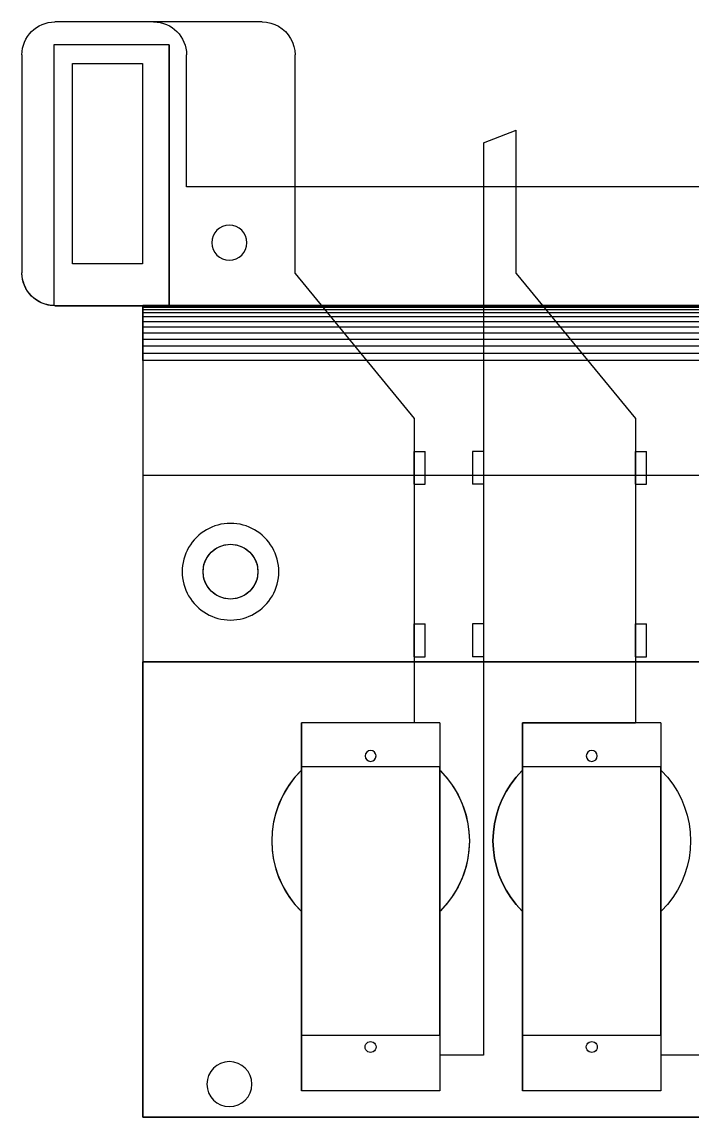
# Model space of a CAD drawing. Header units: millimetres. Extents: x -658 to 1307, y -81 to 472.
# Drawn here: x 978.6 to 1039.6, y 118.3 to 218 of the extents above; entities that cross this region are included whole.
import ezdxf

# ---------------------------------------------------------------- set-up
doc = ezdxf.new("R2010")
doc.units = ezdxf.units.MM
doc.layers.get('0').update_dxf_attribs({"true_color": 0xffffff})

# ---------------------------------------------------------------- blocks, each defined once
blk = doc.blocks.new('Group_20')
for p, q in [((21.882, 99.703, 18.7), (12, 99.703, 18.7)), ((21.882, 99.703, 18.7), (21.882, 99.703, 23.501)), ((0.879, 98.824, 14.2), (0.879, 98.824, 23.501)), ((1.174, 99.083, 14.2), (1.174, 99.083, 23.501)), ((1.5, 99.301, 14.2), (1.5, 99.301, 23.501)), ((1.852, 99.474, 14.2), (1.852, 99.474, 23.501)), ((2.224, 99.601, 14.2), (2.224, 99.601, 23.501)), ((2.608, 99.677, 14.2), (2.608, 99.677, 23.501)), ((12, 99.703, 14.2), (3, 99.703, 14.2)), ((3, 99.703, 14.2), (3, 99.703, 23.501)), ((21.882, 99.703, 23.501), (3, 99.703, 23.501)), ((12, 99.703, 14.2), (12, 99.703, 18.7)), ((12.392, 99.677, 14.2), (12.392, 99.677, 18.7)), ((12.776, 99.601, 14.2), (12.776, 99.601, 18.7)), ((13.148, 99.474, 14.2), (13.148, 99.474, 18.7)), ((13.5, 99.301, 14.2), (13.5, 99.301, 18.7)), ((13.826, 99.083, 14.2), (13.826, 99.083, 18.7)), ((14.121, 98.824, 14.2), (14.121, 98.824, 18.7)), ((22.274, 99.677, 18.7), (22.274, 99.677, 23.501)), ((22.659, 99.601, 18.7), (22.659, 99.601, 23.501)), ((23.03, 99.474, 18.7), (23.03, 99.474, 23.501)), ((23.382, 99.301, 18.7), (23.382, 99.301, 23.501)), ((23.708, 99.083, 18.7), (23.708, 99.083, 23.501)), ((24.003, 98.824, 18.7), (24.003, 98.824, 23.501)), ((0.228, 97.851, 14.2), (0.228, 97.851, 23.501)), ((0.402, 98.203, 14.2), (0.402, 98.203, 23.501)), ((0.62, 98.529, 14.2), (0.62, 98.529, 23.501)), ((14.38, 98.529, 14.2), (14.38, 98.529, 18.7)), ((14.598, 98.203, 14.2), (14.598, 98.203, 18.7)), ((14.772, 97.851, 14.2), (14.772, 97.851, 18.7)), ((24.262, 98.529, 18.7), (24.262, 98.529, 23.501)), ((24.48, 98.203, 18.7), (24.48, 98.203, 23.501)), ((24.654, 97.851, 18.7), (24.654, 97.851, 23.501)), ((0.026, 97.094, 14.2), (0.026, 97.094, 23.501)), ((0.102, 97.479, 14.2), (0.102, 97.479, 23.501)), ((2.9, 97.603, 18.701), (2.9, 73.873, 18.7)), ((13.42, 97.603, 18.701), (2.9, 97.603, 18.701)), ((2.9, 97.603, 18.701), (2.9, 97.603, 23.501)), ((2.9, 97.603, 23.501), (2.9, 73.873, 23.501)), ((13.42, 97.603, 23.501), (2.9, 97.603, 23.501)), ((13.42, 73.866, 18.7), (13.42, 97.603, 18.701)), ((13.42, 97.603, 18.701), (13.42, 97.603, 23.501)), ((13.42, 97.603, 23.501), (13.42, 73.866, 23.501)), ((14.898, 97.479, 14.2), (14.898, 97.479, 18.7)), ((14.974, 97.094, 14.2), (14.974, 97.094, 18.7)), ((24.78, 97.479, 18.7), (24.78, 97.479, 23.501)), ((24.856, 97.094, 18.7), (24.856, 97.094, 23.501)), ((0, 96.703, 14.2), (0, 76.866, 14.2)), ((0, 96.703, 14.2), (0, 96.703, 23.501)), ((0, 96.703, 23.501), (0, 76.866, 23.501)), ((4.6, 77.666, 18.7), (4.6, 95.903, 18.701)), ((4.6, 95.903, 18.701), (10.974, 95.903, 18.701)), ((4.6, 77.666, 14.2), (4.6, 95.903, 14.201)), ((4.6, 95.903, 14.201), (10.974, 95.903, 14.201)), ((4.6, 95.903, 14.201), (4.6, 95.903, 18.701)), ((10.974, 95.903, 18.701), (10.974, 77.666, 18.7)), ((10.974, 95.903, 14.201), (10.974, 77.666, 14.2)), ((10.974, 95.903, 14.201), (10.974, 95.903, 18.701)), ((15, 84.703, 14.2), (15, 96.703, 14.2)), ((15, 96.703, 14.2), (15, 96.703, 18.7)), ((15, 84.703, 18.7), (15, 96.703, 18.7)), ((24.882, 96.703, 18.7), (24.882, 96.703, 23.501)), ((24.882, 84.703, 18.7), (24.882, 96.703, 18.7)), ((24.882, 76.798, 23.501), (24.882, 96.703, 23.501)), ((42.032, 88.689, 18.701), (45.032, 89.852, 18.701)), ((42.032, 88.689, 23.501), (45.032, 89.852, 23.501)), ((45.032, 89.852, 18.701), (45.032, 89.852, 23.501)), ((45.032, 84.703, 18.701), (45.032, 89.852, 18.701)), ((45.032, 76.798, 23.501), (45.032, 89.852, 23.501)), ((42.032, 88.689, 18.701), (42.032, 88.689, 23.501)), ((42.032, 88.689, 18.701), (42.032, 84.703, 18.701)), ((42.032, 88.689, 23.501), (42.032, 60.609, 23.5)), ((108.2, 84.703, 14.2), (15, 84.703, 14.2)), ((15, 84.703, 14.2), (15, 84.703, 18.7)), ((24.882, 84.703, 18.7), (15, 84.703, 18.7)), ((42.032, 84.703, 18.701), (24.882, 84.703, 18.7)), ((24.882, 76.798, 18.701), (24.882, 84.703, 18.7)), ((42.032, 84.703, 18.701), (42.032, 5.643, 18.701)), ((45.032, 84.703, 18.701), (42.032, 84.703, 18.701)), ((62.182, 84.703, 18.701), (45.032, 84.703, 18.701)), ((45.032, 76.798, 18.701), (45.032, 84.703, 18.701)), ((18.1, 80.985, 23.498), (18.1, 80.985, 14.2)), ((18.486, 81.145, 23.498), (18.486, 81.145, 14.2)), ((18.9, 81.2, 23.498), (18.9, 81.2, 14.2)), ((19.314, 81.145, 23.498), (19.314, 81.145, 14.2)), ((19.7, 80.985, 23.498), (19.7, 80.985, 14.2)), ((17.355, 80.014, 23.498), (17.355, 80.014, 14.2)), ((17.514, 80.4, 23.498), (17.514, 80.4, 14.2)), ((17.769, 80.731, 23.498), (17.769, 80.731, 14.2)), ((20.031, 80.731, 23.498), (20.031, 80.731, 14.2)), ((20.286, 80.4, 23.498), (20.286, 80.4, 14.2)), ((20.446, 80.014, 23.498), (20.446, 80.014, 14.2)), ((17.3, 79.6, 23.498), (17.3, 79.6, 14.2)), ((17.355, 79.186, 23.498), (17.355, 79.186, 14.2)), ((17.514, 78.8, 23.498), (17.514, 78.8, 14.2)), ((20.286, 78.8, 23.498), (20.286, 78.8, 14.2)), ((20.446, 79.186, 23.498), (20.446, 79.186, 14.2)), ((20.5, 79.6, 23.498), (20.5, 79.6, 14.2)), ((17.769, 78.468, 23.498), (17.769, 78.468, 14.2)), ((18.1, 78.214, 23.498), (18.1, 78.214, 14.2)), ((18.486, 78.054, 23.498), (18.486, 78.054, 14.2)), ((18.9, 78, 23.498), (18.9, 78, 14.2)), ((19.314, 78.054, 23.498), (19.314, 78.054, 14.2)), ((19.7, 78.214, 23.498), (19.7, 78.214, 14.2)), ((20.031, 78.468, 23.498), (20.031, 78.468, 14.2)), ((0, 76.866, 14.2), (0, 76.866, 23.501)), ((0.026, 76.475, 21.701), (0, 76.866, 14.2)), ((10.974, 77.666, 18.7), (4.6, 77.666, 18.7)), ((10.974, 77.666, 14.2), (4.6, 77.666, 14.2)), ((4.6, 77.666, 14.2), (4.6, 77.666, 18.7)), ((10.974, 77.666, 14.2), (10.974, 77.666, 18.7)), ((24.882, 76.798, 18.701), (35.731, 63.609, 18.7)), ((24.882, 76.798, 23.501), (24.882, 76.798, 18.701)), ((24.882, 76.798, 23.501), (35.731, 63.609, 23.5)), ((45.032, 76.798, 18.701), (55.881, 63.609, 18.7)), ((45.032, 76.798, 18.701), (45.032, 76.798, 23.501)), ((45.032, 76.798, 23.501), (55.881, 63.609, 23.5)), ((0.103, 76.091, 21.701), (0.026, 76.475, 14.2)), ((0.026, 76.475, 14.2), (0.026, 76.475, 21.701)), ((0.026, 76.475, 21.701), (0.026, 76.475, 23.501)), ((0.102, 76.09, 14.2), (0.103, 76.091, 21.701)), ((0.229, 75.72, 21.701), (0.102, 76.09, 14.2)), ((0.103, 76.091, 21.701), (0.103, 76.091, 23.501)), ((0.228, 75.718, 14.2), (0.229, 75.72, 21.701)), ((0.229, 75.72, 21.701), (0.229, 75.72, 23.501)), ((0.402, 75.366, 14.2), (0.403, 75.368, 23.501)), ((0.62, 75.04, 14.2), (0.621, 75.043, 23.501)), ((0.879, 74.745, 14.2), (0.88, 74.748, 23.501)), ((1.174, 74.486, 14.2), (1.175, 74.49, 23.501)), ((1.5, 74.268, 14.2), (1.501, 74.273, 23.501)), ((1.852, 74.095, 14.2), (1.853, 74.1, 23.501)), ((2.224, 73.974, 21.701), (1.852, 74.095, 14.2)), ((2.224, 73.969, 14.2), (2.224, 73.974, 21.701)), ((2.224, 73.974, 21.701), (2.224, 73.974, 23.501)), ((2.608, 73.892, 18.7), (2.224, 73.969, 14.2)), ((2.608, 73.892, 18.7), (2.279, 73.963, 21.701)), ((2.279, 73.963, 21.701), (2.279, 73.963, 23.501)), ((2.608, 73.892, 18.7), (2.609, 73.898, 21.701)), ((2.608, 73.892, 14.2), (2.608, 73.892, 18.7)), ((2.9, 73.873, 18.7), (2.608, 73.892, 18.7)), ((2.609, 73.898, 21.701), (2.609, 73.898, 23.501)), ((2.9, 73.873, 18.7), (2.65, 73.895, 21.701)), ((2.65, 73.895, 22.501), (2.65, 73.895, 23.501)), ((2.9, 73.873, 18.7), (2.9, 73.873, 23.501)), ((3, 73.866, 14.2), (11, 73.878, 14.2)), ((11, 73.867, 18.436), (3, 73.866, 14.2)), ((3, 73.866, 18.7), (11, 73.866, 18.7)), ((3, 73.866, 14.2), (3, 73.866, 18.7)), ((11, 73.878, 14.2), (11, 73.867, 18.436)), ((11, 73.878, 14.2), (108.2, 73.878, 14.2)), ((11, 73.877, 11.002), (11, 73.878, 14.2)), ((108.2, 73.877, 11.002), (11, 73.877, 11.002)), ((11, 73.867, 18.436), (11, 73.866, 18.7)), ((11, 73.866, 18.7), (13.42, 73.866, 18.7)), ((11, 73.866, 18.7), (11, 73.866, 23.501)), ((11, 73.866, 23.501), (13.42, 73.866, 23.501)), ((11, 73.866, 23.501), (11, 0, 23.501)), ((108.2, 73.834, 10.349), (11, 73.834, 10.349)), ((13.42, 73.866, 18.7), (13.42, 73.866, 23.501)), ((108.2, 73.707, 9.708), (11, 73.707, 9.708)), ((108.2, 73.497, 9.088), (11, 73.497, 9.088)), ((108.2, 73.207, 8.502), (11, 73.207, 8.502)), ((108.2, 72.844, 7.958), (11, 72.844, 7.958)), ((108.2, 72.413, 7.466), (11, 72.413, 7.466)), ((108.2, 71.921, 7.035), (11, 71.921, 7.035)), ((108.2, 71.377, 6.671), (11, 71.377, 6.671)), ((108.2, 70.791, 6.382), (11, 70.791, 6.382)), ((108.2, 70.172, 6.172), (11, 70.172, 6.172)), ((108.2, 69.53, 6.044), (11, 69.53, 6.044)), ((11, 68.877, 6.001), (11, 58.45, 6)), ((108.2, 68.877, 6.001), (11, 68.877, 6.001)), ((35.731, 63.609, 18.7), (35.731, 63.609, 23.5)), ((35.731, 63.609, 18.7), (35.731, 35.897, 18.701)), ((35.731, 63.609, 23.5), (35.731, 60.609, 23.5)), ((55.881, 63.609, 18.7), (55.881, 35.897, 18.7)), ((55.881, 63.609, 18.7), (55.881, 63.609, 23.5)), ((55.881, 63.609, 23.5), (55.883, 60.609, 23.5)), ((35.731, 60.609, 22), (36.731, 60.609, 22.5)), ((35.731, 57.609, 22), (35.731, 60.609, 22)), ((35.731, 60.609, 22), (35.731, 60.609, 23.5)), ((35.731, 60.609, 23.5), (36.732, 60.609, 23.5)), ((36.731, 57.609, 22.5), (36.731, 60.609, 22.5)), ((36.731, 60.609, 22.5), (36.732, 60.609, 23.5)), ((36.732, 57.609, 23.5), (36.732, 60.609, 23.5)), ((41.032, 60.609, 22.5), (41.032, 57.609, 22.5)), ((42.032, 60.609, 22), (41.032, 60.609, 22.5)), ((42.032, 60.609, 23.5), (41.032, 60.609, 23.5)), ((41.032, 60.609, 23.5), (41.032, 57.609, 23.5)), ((41.032, 60.609, 22.5), (41.032, 60.609, 23.5)), ((42.032, 60.609, 22), (42.032, 57.609, 22)), ((42.032, 60.609, 22), (42.032, 60.609, 23.5)), ((55.883, 60.609, 22), (55.883, 60.609, 23.5)), ((55.883, 60.609, 22), (56.883, 60.609, 22.5)), ((55.883, 57.609, 22), (55.883, 60.609, 22)), ((55.883, 60.609, 23.5), (56.883, 60.609, 23.5)), ((56.883, 57.609, 22.5), (56.883, 60.609, 22.5)), ((56.883, 60.609, 22.5), (56.883, 60.609, 23.5)), ((56.883, 57.609, 23.5), (56.883, 60.609, 23.5)), ((11, 58.45, 6), (108.2, 58.45, 6)), ((11, 58.45, 6), (11, 58.449, 11)), ((11, 58.449, 11), (11, 41.45, 11)), ((11, 58.449, 11), (108.2, 58.449, 11)), ((35.731, 57.609, 22), (36.731, 57.609, 22.5)), ((35.731, 57.609, 22), (35.731, 57.609, 23.5)), ((35.731, 57.609, 23.5), (35.732, 44.897, 23.5)), ((35.731, 57.609, 23.5), (36.732, 57.609, 23.5)), ((36.731, 57.609, 22.5), (36.732, 57.609, 23.5)), ((42.032, 57.609, 22), (41.032, 57.609, 22.5)), ((42.032, 57.609, 23.5), (41.032, 57.609, 23.5)), ((41.032, 57.609, 22.5), (41.032, 57.609, 23.5)), ((42.032, 57.609, 22), (42.032, 57.609, 23.5)), ((42.032, 57.609, 23.5), (42.032, 44.897, 23.5)), ((55.883, 57.609, 22), (55.883, 57.609, 23.5)), ((55.883, 57.609, 22), (56.883, 57.609, 22.5)), ((55.883, 57.609, 23.5), (55.883, 44.897, 23.5)), ((55.883, 57.609, 23.5), (56.883, 57.609, 23.5)), ((56.883, 57.609, 22.5), (56.883, 57.609, 23.5)), ((19, 54.053, 18.7), (19, 54.053, 23.501)), ((15.189, 51.853, 18.7), (15.189, 51.853, 23.501)), ((18.353, 52.068, 10.999), (18.353, 52.068, 18.7)), ((19, 52.153, 10.999), (19, 52.153, 18.7)), ((19.647, 52.068, 10.999), (19.647, 52.068, 18.7)), ((22.811, 51.853, 18.7), (22.811, 51.853, 23.501)), ((16.835, 50.903, 10.999), (16.835, 50.903, 18.7)), ((17.232, 51.421, 10.999), (17.232, 51.421, 18.7)), ((17.75, 51.818, 10.999), (17.75, 51.818, 18.7)), ((20.25, 51.818, 10.999), (20.25, 51.818, 18.7)), ((20.768, 51.421, 10.999), (20.768, 51.421, 18.7)), ((21.165, 50.903, 10.999), (21.165, 50.903, 18.7)), ((16.585, 50.3, 10.999), (16.585, 50.3, 18.7)), ((21.415, 50.3, 10.999), (21.415, 50.3, 18.7)), ((16.5, 49.653, 10.999), (16.5, 49.653, 18.7)), ((16.585, 49.006, 10.999), (16.585, 49.006, 18.7)), ((21.415, 49.006, 10.999), (21.415, 49.006, 18.7)), ((21.5, 49.653, 10.999), (21.5, 49.653, 18.7)), ((16.835, 48.403, 10.999), (16.835, 48.403, 18.7)), ((17.232, 47.885, 10.999), (17.232, 47.885, 18.7)), ((20.768, 47.885, 10.999), (20.768, 47.885, 18.7)), ((21.165, 48.403, 10.999), (21.165, 48.403, 18.7)), ((15.189, 47.453, 18.7), (15.189, 47.453, 23.501)), ((17.75, 47.488, 10.999), (17.75, 47.488, 18.7)), ((18.353, 47.238, 10.999), (18.353, 47.238, 18.7)), ((19, 47.153, 10.999), (19, 47.153, 18.7)), ((19.647, 47.238, 10.999), (19.647, 47.238, 18.7)), ((20.25, 47.488, 10.999), (20.25, 47.488, 18.7)), ((22.811, 47.453, 18.7), (22.811, 47.453, 23.501)), ((19, 45.253, 18.7), (19, 45.253, 23.501)), ((35.732, 44.897, 22), (35.732, 44.897, 23.5)), ((35.732, 44.897, 22), (36.732, 44.897, 22.5)), ((35.732, 41.897, 22.001), (35.732, 44.897, 22)), ((35.732, 44.897, 23.5), (36.732, 44.897, 23.5)), ((36.732, 41.897, 22.5), (36.732, 44.897, 22.5)), ((36.732, 44.897, 22.5), (36.732, 44.897, 23.5)), ((36.732, 41.897, 23.5), (36.732, 44.897, 23.5)), ((41.032, 44.897, 22.5), (41.032, 41.897, 22.5)), ((42.032, 44.897, 22), (41.032, 44.897, 22.5)), ((42.032, 44.897, 23.5), (41.032, 44.897, 23.5)), ((41.032, 44.897, 23.5), (41.032, 41.897, 23.5)), ((41.032, 44.897, 22.5), (41.032, 44.897, 23.5)), ((42.032, 44.897, 22), (42.032, 44.897, 23.5)), ((42.032, 44.897, 22), (42.032, 41.897, 22)), ((55.883, 44.897, 22), (56.883, 44.897, 22.5)), ((55.883, 44.897, 22), (55.883, 44.897, 23.5)), ((55.883, 41.897, 22), (55.883, 44.897, 22)), ((55.883, 44.897, 23.5), (56.883, 44.897, 23.5)), ((56.883, 41.897, 22.5), (56.883, 44.897, 22.5)), ((56.883, 44.897, 22.5), (56.883, 44.897, 23.5)), ((56.883, 41.897, 23.5), (56.883, 44.897, 23.5)), ((35.732, 41.897, 22.001), (36.732, 41.897, 22.5)), ((35.732, 41.897, 22.001), (35.732, 41.897, 23.5)), ((35.732, 41.897, 23.5), (35.732, 35.897, 23.5)), ((35.732, 41.897, 23.5), (36.732, 41.897, 23.5)), ((36.732, 41.897, 22.5), (36.732, 41.897, 23.5)), ((42.032, 41.897, 22), (41.032, 41.897, 22.5)), ((42.032, 41.897, 23.5), (41.032, 41.897, 23.5)), ((41.032, 41.897, 22.5), (41.032, 41.897, 23.5)), ((42.032, 41.897, 22), (42.032, 41.897, 23.5)), ((42.032, 41.897, 23.5), (42.032, 5.643, 23.5)), ((55.883, 41.897, 22), (55.883, 41.897, 23.5)), ((55.883, 41.897, 22), (56.883, 41.897, 22.5)), ((55.883, 41.897, 23.5), (55.883, 35.897, 23.5)), ((55.883, 41.897, 23.5), (56.883, 41.897, 23.5)), ((56.883, 41.897, 22.5), (56.883, 41.897, 23.5)), ((11, 41.45, 0), (108.2, 41.45, -0.001)), ((11, 0, 0.002), (11, 41.45, 0)), ((11, 41.45, 0), (11, 41.45, 11)), ((108.2, 41.45, 10.999), (11, 41.45, 11)), ((25.457, 35.897, 6.4), (25.457, 35.897, 23.501)), ((38.057, 35.897, 6.4), (25.457, 35.897, 6.4)), ((25.457, 35.897, 6.4), (25.457, 31.897, 6.4)), ((25.457, 31.581, 23.501), (25.457, 35.897, 23.501)), ((35.732, 35.897, 23.5), (25.457, 35.897, 23.501)), ((35.731, 35.897, 18.701), (35.732, 35.897, 23.5)), ((38.057, 35.897, 18.701), (35.731, 35.897, 18.701)), ((38.057, 35.897, 6.4), (38.057, 31.897, 6.4)), ((38.057, 35.897, 6.4), (38.057, 35.897, 18.701)), ((38.057, 35.897, 18.701), (38.057, 31.581, 18.701)), ((45.607, 35.897, 6.4), (45.607, 35.897, 23.501)), ((58.207, 35.897, 6.4), (45.607, 35.897, 6.4)), ((45.607, 35.897, 6.4), (45.607, 31.897, 6.4)), ((45.607, 31.581, 23.501), (45.607, 35.897, 23.501)), ((45.607, 35.897, 23.501), (55.883, 35.897, 23.5)), ((55.881, 35.897, 18.7), (55.883, 35.897, 23.5)), ((58.207, 35.897, 18.7), (55.881, 35.897, 18.7)), ((58.207, 35.897, 6.4), (58.207, 35.897, 18.7)), ((58.207, 35.897, 6.4), (58.207, 31.897, 6.4)), ((58.207, 35.897, 18.7), (58.207, 31.581, 18.7)), ((31.274, 33.012, 6.4), (31.274, 33.012, 2.4)), ((31.324, 33.132, 6.4), (31.324, 33.132, 2.4)), ((31.404, 33.236, 6.4), (31.404, 33.236, 2.4)), ((31.507, 33.315, 6.4), (31.507, 33.315, 2.4)), ((31.628, 33.365, 6.4), (31.628, 33.365, 2.4)), ((31.757, 33.382, 6.4), (31.757, 33.382, 2.4)), ((31.887, 33.365, 6.4), (31.887, 33.365, 2.4)), ((32.007, 33.315, 6.4), (32.007, 33.315, 2.4)), ((32.111, 33.236, 6.4), (32.111, 33.236, 2.4)), ((32.19, 33.132, 6.4), (32.19, 33.132, 2.4)), ((32.24, 33.012, 6.4), (32.24, 33.012, 2.4)), ((51.424, 33.012, 6.4), (51.424, 33.012, 2.4)), ((51.474, 33.132, 6.4), (51.474, 33.132, 2.4)), ((51.554, 33.236, 6.4), (51.554, 33.236, 2.4)), ((51.657, 33.315, 6.4), (51.657, 33.315, 2.4)), ((51.778, 33.365, 6.4), (51.778, 33.365, 2.4)), ((51.907, 33.382, 6.4), (51.907, 33.382, 2.4)), ((52.037, 33.365, 6.4), (52.037, 33.365, 2.4)), ((52.157, 33.315, 6.4), (52.157, 33.315, 2.4)), ((52.261, 33.236, 6.4), (52.261, 33.236, 2.4)), ((52.34, 33.132, 6.4), (52.34, 33.132, 2.4)), ((52.39, 33.012, 6.4), (52.39, 33.012, 2.4)), ((31.257, 32.882, 6.4), (31.257, 32.882, 2.4)), ((31.274, 32.753, 6.4), (31.274, 32.753, 2.4)), ((31.324, 32.632, 6.4), (31.324, 32.632, 2.4)), ((31.404, 32.529, 6.4), (31.404, 32.529, 2.4)), ((31.507, 32.449, 6.4), (31.507, 32.449, 2.4)), ((31.628, 32.399, 6.4), (31.628, 32.399, 2.4)), ((31.757, 32.382, 6.4), (31.757, 32.382, 2.4)), ((31.887, 32.399, 6.4), (31.887, 32.399, 2.4)), ((32.007, 32.449, 6.4), (32.007, 32.449, 2.4)), ((32.111, 32.529, 6.4), (32.111, 32.529, 2.4)), ((32.19, 32.632, 6.4), (32.19, 32.632, 2.4)), ((32.24, 32.753, 6.4), (32.24, 32.753, 2.4)), ((32.257, 32.882, 6.4), (32.257, 32.882, 2.4)), ((51.407, 32.882, 6.4), (51.407, 32.882, 2.4)), ((51.424, 32.753, 6.4), (51.424, 32.753, 2.4)), ((51.474, 32.632, 6.4), (51.474, 32.632, 2.4)), ((51.554, 32.529, 6.4), (51.554, 32.529, 2.4)), ((51.657, 32.449, 6.4), (51.657, 32.449, 2.4)), ((51.778, 32.399, 6.4), (51.778, 32.399, 2.4)), ((51.907, 32.382, 6.4), (51.907, 32.382, 2.4)), ((52.037, 32.399, 6.4), (52.037, 32.399, 2.4)), ((52.157, 32.449, 6.4), (52.157, 32.449, 2.4)), ((52.261, 32.529, 6.4), (52.261, 32.529, 2.4)), ((52.34, 32.632, 6.4), (52.34, 32.632, 2.4)), ((52.39, 32.753, 6.4), (52.39, 32.753, 2.4)), ((52.407, 32.882, 6.4), (52.407, 32.882, 2.4)), ((24.863, 30.932, 23.501), (24.863, 30.932, 14.2)), ((25.393, 31.511, 14.2), (25.457, 31.581, 14.2)), ((25.393, 31.511, 23.501), (25.457, 31.581, 23.501)), ((25.457, 31.897, 0.001), (25.457, 7.449, 0.001)), ((38.057, 31.897, 0), (25.457, 31.897, 0.001)), ((38.057, 31.897, 6.4), (25.457, 31.897, 6.4)), ((25.457, 31.897, 6.4), (25.457, 31.897, 0.001)), ((25.457, 31.581, 23.501), (25.457, 31.581, 14.2)), ((25.457, 18.713, 14.2), (25.457, 31.581, 14.2)), ((38.057, 7.449, 0.001), (38.057, 31.897, 0)), ((38.057, 31.897, 6.4), (38.057, 31.897, 0)), ((38.121, 31.511, 14.2), (38.057, 31.581, 14.2)), ((38.057, 31.581, 14.2), (38.057, 18.713, 14.2)), ((38.121, 31.511, 18.701), (38.057, 31.581, 18.701)), ((38.057, 31.581, 18.701), (38.057, 31.581, 14.2)), ((38.652, 30.932, 18.701), (38.652, 30.932, 14.2)), ((44.535, 30.309, 23.501), (45.013, 30.932, 23.501)), ((45.013, 30.932, 23.501), (45.607, 31.581, 23.501)), ((45.013, 30.932, 23.501), (45.013, 30.932, 14.2)), ((45.543, 31.511, 14.2), (45.607, 31.581, 14.2)), ((58.207, 31.897, 0), (45.607, 31.897, 0)), ((45.607, 31.897, 0), (45.607, 7.449, 0.001)), ((58.207, 31.897, 6.4), (45.607, 31.897, 6.4)), ((45.607, 31.897, 6.4), (45.607, 31.897, 0)), ((45.607, 31.581, 23.501), (45.607, 31.581, 14.2)), ((45.607, 18.713, 14.2), (45.607, 31.581, 14.2)), ((58.207, 7.449, 0.001), (58.207, 31.897, 0)), ((58.207, 31.897, 6.4), (58.207, 31.897, 0)), ((58.207, 31.581, 14.2), (58.207, 18.713, 14.2)), ((58.271, 31.511, 14.2), (58.207, 31.581, 14.2)), ((58.207, 31.581, 18.7), (58.271, 31.511, 18.701)), ((58.207, 31.581, 18.7), (58.207, 31.581, 14.2)), ((58.271, 31.511, 18.701), (58.802, 30.932, 18.7)), ((58.802, 30.932, 18.7), (59.28, 30.309, 18.7)), ((58.802, 30.932, 18.7), (58.802, 30.932, 14.2)), ((24.385, 30.309, 23.501), (24.385, 30.309, 14.2)), ((39.13, 30.309, 18.701), (39.13, 30.309, 14.2)), ((44.113, 29.647, 23.501), (44.535, 30.309, 23.501)), ((44.535, 30.309, 23.501), (44.535, 30.309, 14.2)), ((59.28, 30.309, 18.7), (59.702, 29.647, 18.7)), ((59.28, 30.309, 18.7), (59.28, 30.309, 14.2)), ((23.601, 28.951, 23.501), (23.601, 28.951, 14.2)), ((23.963, 29.647, 23.501), (23.963, 29.647, 14.2)), ((39.552, 29.647, 18.701), (39.552, 29.647, 14.2)), ((39.914, 28.951, 18.701), (39.914, 28.951, 14.2)), ((43.45, 28.225, 23.501), (43.751, 28.951, 23.501)), ((43.751, 28.951, 23.501), (44.113, 29.647, 23.501)), ((43.751, 28.951, 23.501), (43.751, 28.951, 14.2)), ((44.113, 29.647, 23.501), (44.113, 29.647, 14.2)), ((59.702, 29.647, 18.7), (59.702, 29.647, 14.2)), ((59.702, 29.647, 18.7), (60.064, 28.951, 18.7)), ((60.064, 28.951, 18.7), (60.064, 28.951, 14.2)), ((60.064, 28.951, 18.7), (60.365, 28.225, 18.7)), ((23.3, 28.225, 23.501), (23.3, 28.225, 14.2)), ((40.215, 28.225, 18.701), (40.215, 28.225, 14.2)), ((43.214, 27.476, 23.501), (43.45, 28.225, 23.501)), ((43.45, 28.225, 23.501), (43.45, 28.225, 14.2)), ((60.365, 28.225, 18.7), (60.601, 27.476, 18.7)), ((60.365, 28.225, 18.7), (60.365, 28.225, 14.2)), ((23.064, 27.476, 23.501), (23.064, 27.476, 14.2)), ((40.451, 27.476, 18.701), (40.451, 27.476, 14.2)), ((43.044, 26.71, 23.501), (43.214, 27.476, 23.501)), ((43.214, 27.476, 23.501), (43.214, 27.476, 14.2)), ((60.601, 27.476, 18.7), (60.601, 27.476, 14.2)), ((60.601, 27.476, 18.7), (60.771, 26.71, 18.7)), ((22.792, 25.931, 23.501), (22.792, 25.931, 14.2)), ((22.894, 26.71, 23.501), (22.894, 26.71, 14.2)), ((40.621, 26.71, 18.701), (40.621, 26.71, 14.2)), ((40.723, 25.931, 18.701), (40.723, 25.931, 14.2)), ((42.907, 25.147, 23.501), (42.942, 25.931, 23.501)), ((42.942, 25.931, 23.501), (43.044, 26.71, 23.501)), ((42.942, 25.931, 23.501), (42.942, 25.931, 14.2)), ((43.044, 26.71, 23.501), (43.044, 26.71, 14.2)), ((60.771, 26.71, 18.7), (60.873, 25.931, 18.7)), ((60.771, 26.71, 18.7), (60.771, 26.71, 14.2)), ((60.873, 25.931, 18.7), (60.907, 25.147, 18.7)), ((60.873, 25.931, 18.7), (60.873, 25.931, 14.2)), ((22.757, 25.147, 23.501), (22.757, 25.147, 14.2)), ((40.757, 25.147, 18.701), (40.757, 25.147, 14.2)), ((42.907, 25.147, 23.501), (42.907, 25.147, 14.2)), ((42.942, 24.363, 23.501), (42.907, 25.147, 23.501)), ((60.907, 25.147, 18.7), (60.873, 24.363, 18.7)), ((60.907, 25.147, 18.7), (60.907, 25.147, 14.2)), ((22.792, 24.363, 23.501), (22.792, 24.363, 14.2)), ((40.723, 24.363, 18.701), (40.723, 24.363, 14.2)), ((42.942, 24.363, 23.501), (42.942, 24.363, 14.2)), ((43.044, 23.584, 23.501), (42.942, 24.363, 23.501)), ((60.873, 24.363, 18.7), (60.771, 23.584, 18.7)), ((60.873, 24.363, 18.7), (60.873, 24.363, 14.2)), ((22.894, 23.584, 23.501), (22.894, 23.584, 14.2)), ((40.621, 23.584, 18.701), (40.621, 23.584, 14.2)), ((43.044, 23.584, 23.501), (43.044, 23.584, 14.2)), ((43.214, 22.818, 23.501), (43.044, 23.584, 23.501)), ((60.771, 23.584, 18.7), (60.601, 22.818, 18.7)), ((60.771, 23.584, 18.7), (60.771, 23.584, 14.2)), ((23.064, 22.818, 23.501), (23.064, 22.818, 14.2)), ((23.3, 22.069, 23.501), (23.3, 22.069, 14.2)), ((40.215, 22.069, 18.701), (40.215, 22.069, 14.2)), ((40.451, 22.818, 18.701), (40.451, 22.818, 14.2)), ((43.214, 22.818, 23.501), (43.214, 22.818, 14.2)), ((43.45, 22.069, 23.501), (43.214, 22.818, 23.501)), ((43.45, 22.069, 23.501), (43.45, 22.069, 14.2)), ((43.751, 21.343, 23.501), (43.45, 22.069, 23.501)), ((60.365, 22.069, 18.7), (60.064, 21.343, 18.7)), ((60.601, 22.818, 18.7), (60.365, 22.069, 18.7)), ((60.365, 22.069, 18.7), (60.365, 22.069, 14.2)), ((60.601, 22.818, 18.7), (60.601, 22.818, 14.2)), ((23.601, 21.343, 23.501), (23.601, 21.343, 14.2)), ((39.914, 21.343, 18.701), (39.914, 21.343, 14.2)), ((43.751, 21.343, 23.501), (43.751, 21.343, 14.2)), ((44.113, 20.647, 23.501), (43.751, 21.343, 23.501)), ((60.064, 21.343, 18.7), (59.702, 20.647, 18.7)), ((60.064, 21.343, 18.7), (60.064, 21.343, 14.2)), ((23.963, 20.647, 23.501), (23.963, 20.647, 14.2)), ((24.385, 19.985, 23.501), (24.385, 19.985, 14.2)), ((39.13, 19.985, 18.701), (39.13, 19.985, 14.2)), ((39.552, 20.647, 18.701), (39.552, 20.647, 14.2)), ((44.113, 20.647, 23.501), (44.113, 20.647, 14.2)), ((44.535, 19.985, 23.501), (44.113, 20.647, 23.501)), ((44.535, 19.985, 23.501), (44.535, 19.985, 14.2)), ((45.013, 19.362, 23.501), (44.535, 19.985, 23.501)), ((59.28, 19.985, 18.7), (58.802, 19.362, 18.7)), ((59.702, 20.647, 18.7), (59.28, 19.985, 18.7)), ((59.28, 19.985, 18.7), (59.28, 19.985, 14.2)), ((59.702, 20.647, 18.7), (59.702, 20.647, 14.2)), ((24.863, 19.362, 23.501), (24.863, 19.362, 14.2)), ((38.652, 19.362, 18.701), (38.652, 19.362, 14.2)), ((45.013, 19.362, 23.501), (45.013, 19.362, 14.2)), ((45.607, 18.713, 23.501), (45.013, 19.362, 23.501)), ((58.802, 19.362, 18.7), (58.271, 18.783, 18.701)), ((58.802, 19.362, 18.7), (58.802, 19.362, 14.2)), ((25.393, 18.783, 14.2), (25.457, 18.713, 14.2)), ((25.393, 18.783, 23.501), (25.457, 18.713, 23.501)), ((25.393, 18.783, 22.501), (25.393, 18.783, 23.501)), ((25.457, 18.713, 23.501), (25.457, 18.713, 14.2)), ((25.457, 2.397, 23.501), (25.457, 18.713, 23.501)), ((38.121, 18.783, 14.2), (38.057, 18.713, 14.2)), ((38.121, 18.783, 18.701), (38.057, 18.713, 18.701)), ((38.057, 18.713, 18.701), (38.057, 5.643, 18.701)), ((38.057, 18.713, 18.701), (38.057, 18.713, 14.2)), ((45.543, 18.783, 14.2), (45.607, 18.713, 14.2)), ((45.607, 18.713, 23.501), (45.607, 18.713, 14.2)), ((45.607, 2.397, 23.501), (45.607, 18.713, 23.501)), ((58.271, 18.783, 14.2), (58.207, 18.713, 14.2)), ((58.271, 18.783, 18.701), (58.207, 18.713, 18.7)), ((58.207, 18.713, 18.7), (58.207, 5.643, 18.7)), ((58.207, 18.713, 18.7), (58.207, 18.713, 14.2)), ((25.457, 7.449, 6.4), (38.057, 7.449, 6.4)), ((25.457, 7.449, 6.4), (25.457, 2.397, 6.4)), ((25.457, 7.449, 0.001), (38.057, 7.449, 0.001)), ((25.457, 7.449, 0.001), (25.457, 7.449, 6.4)), ((38.057, 7.449, 6.4), (38.057, 2.397, 6.4)), ((38.057, 7.449, 0.001), (38.057, 7.449, 6.4)), ((45.607, 7.449, 0.001), (58.207, 7.449, 0.001)), ((45.607, 7.449, 0.001), (45.607, 7.449, 6.4)), ((45.607, 7.449, 6.4), (45.607, 2.397, 6.4)), ((45.607, 7.449, 6.4), (58.207, 7.449, 6.4)), ((58.207, 7.449, 0.001), (58.207, 7.449, 6.4)), ((58.207, 7.449, 6.4), (58.207, 2.397, 6.4)), ((31.257, 6.382, 6.4), (31.257, 6.382, 2.4)), ((31.274, 6.512, 6.4), (31.274, 6.512, 2.4)), ((31.274, 6.253, 6.4), (31.274, 6.253, 2.4)), ((31.324, 6.632, 6.4), (31.324, 6.632, 2.4)), ((31.324, 6.132, 6.4), (31.324, 6.132, 2.4)), ((31.404, 6.736, 6.4), (31.404, 6.736, 2.4)), ((31.404, 6.029, 6.4), (31.404, 6.029, 2.4)), ((31.507, 6.815, 6.4), (31.507, 6.815, 2.4)), ((31.628, 6.865, 6.4), (31.628, 6.865, 2.4)), ((31.757, 6.882, 6.4), (31.757, 6.882, 2.4)), ((31.887, 6.865, 6.4), (31.887, 6.865, 2.4)), ((32.007, 6.815, 6.4), (32.007, 6.815, 2.4)), ((32.111, 6.736, 6.4), (32.111, 6.736, 2.4)), ((32.111, 6.029, 6.4), (32.111, 6.029, 2.4)), ((32.19, 6.632, 6.4), (32.19, 6.632, 2.4)), ((32.19, 6.132, 6.4), (32.19, 6.132, 2.4)), ((32.24, 6.512, 6.4), (32.24, 6.512, 2.4)), ((32.24, 6.253, 6.4), (32.24, 6.253, 2.4)), ((32.257, 6.382, 6.4), (32.257, 6.382, 2.4)), ((51.407, 6.382, 6.4), (51.407, 6.382, 2.4)), ((51.424, 6.512, 6.4), (51.424, 6.512, 2.4)), ((51.424, 6.253, 6.4), (51.424, 6.253, 2.4)), ((51.474, 6.632, 6.4), (51.474, 6.632, 2.4)), ((51.474, 6.132, 6.4), (51.474, 6.132, 2.4)), ((51.554, 6.736, 6.4), (51.554, 6.736, 2.4)), ((51.554, 6.029, 6.4), (51.554, 6.029, 2.4)), ((51.657, 6.815, 6.4), (51.657, 6.815, 2.4)), ((51.778, 6.865, 6.4), (51.778, 6.865, 2.4)), ((51.907, 6.882, 6.4), (51.907, 6.882, 2.4)), ((52.037, 6.865, 6.4), (52.037, 6.865, 2.4)), ((52.157, 6.815, 6.4), (52.157, 6.815, 2.4)), ((52.261, 6.736, 6.4), (52.261, 6.736, 2.4)), ((52.261, 6.029, 6.4), (52.261, 6.029, 2.4)), ((52.34, 6.632, 6.4), (52.34, 6.632, 2.4)), ((52.34, 6.132, 6.4), (52.34, 6.132, 2.4)), ((52.39, 6.512, 6.4), (52.39, 6.512, 2.4)), ((52.39, 6.253, 6.4), (52.39, 6.253, 2.4)), ((52.407, 6.382, 6.4), (52.407, 6.382, 2.4)), ((18.9, 5.05, 23.497), (18.9, 5.05, 14.497)), ((31.507, 5.949, 6.4), (31.507, 5.949, 2.4)), ((31.628, 5.899, 6.4), (31.628, 5.899, 2.4)), ((31.757, 5.882, 6.4), (31.757, 5.882, 2.4)), ((31.887, 5.899, 6.4), (31.887, 5.899, 2.4)), ((32.007, 5.949, 6.4), (32.007, 5.949, 2.4)), ((42.032, 5.643, 18.701), (38.057, 5.643, 18.701)), ((38.057, 5.643, 23.5), (38.057, 5.643, 18.701)), ((42.032, 5.643, 23.5), (38.057, 5.643, 23.5)), ((38.057, 5.643, 23.5), (38.057, 2.397, 23.501)), ((42.032, 5.643, 23.5), (42.032, 5.643, 18.701)), ((51.657, 5.949, 6.4), (51.657, 5.949, 2.4)), ((51.778, 5.899, 6.4), (51.778, 5.899, 2.4)), ((51.907, 5.882, 6.4), (51.907, 5.882, 2.4)), ((52.037, 5.899, 6.4), (52.037, 5.899, 2.4)), ((52.157, 5.949, 6.4), (52.157, 5.949, 2.4)), ((62.182, 5.643, 18.7), (58.207, 5.643, 18.7)), ((58.207, 5.643, 18.7), (58.207, 5.643, 23.5)), ((62.182, 5.643, 23.501), (58.207, 5.643, 23.5)), ((58.207, 5.643, 23.5), (58.207, 2.397, 23.501)), ((17.125, 4.025, 23.497), (17.125, 4.025, 14.497)), ((17.45, 4.45, 23.497), (17.45, 4.45, 14.497)), ((17.875, 4.775, 23.497), (17.875, 4.775, 14.497)), ((18.369, 4.98, 23.497), (18.369, 4.98, 14.497)), ((19.431, 4.98, 23.497), (19.431, 4.98, 14.497)), ((19.925, 4.775, 23.497), (19.925, 4.775, 14.497)), ((20.35, 4.45, 23.497), (20.35, 4.45, 14.497)), ((20.675, 4.025, 23.497), (20.675, 4.025, 14.497)), ((16.85, 3, 23.497), (16.85, 3, 14.497)), ((16.92, 3.531, 23.497), (16.92, 3.531, 14.497)), ((20.88, 3.531, 23.497), (20.88, 3.531, 14.497)), ((20.95, 3, 23.497), (20.95, 3, 14.497)), ((16.92, 2.47, 23.497), (16.92, 2.47, 14.497)), ((20.88, 2.47, 23.497), (20.88, 2.47, 14.497)), ((38.057, 2.397, 6.4), (25.457, 2.397, 6.4)), ((25.457, 2.397, 6.4), (25.457, 2.397, 23.501)), ((38.057, 2.397, 23.501), (25.457, 2.397, 23.501)), ((38.057, 2.397, 6.4), (38.057, 2.397, 23.501)), ((45.607, 2.397, 6.4), (45.607, 2.397, 23.501)), ((58.207, 2.397, 6.4), (45.607, 2.397, 6.4)), ((58.207, 2.397, 23.501), (45.607, 2.397, 23.501)), ((58.207, 2.397, 6.4), (58.207, 2.397, 23.501)), ((17.125, 1.975, 23.497), (17.125, 1.975, 14.497)), ((17.45, 1.551, 23.497), (17.45, 1.551, 14.497)), ((17.875, 1.225, 23.497), (17.875, 1.225, 14.497)), ((18.369, 1.02, 23.497), (18.369, 1.02, 14.497)), ((19.431, 1.02, 23.497), (19.431, 1.02, 14.497)), ((19.925, 1.225, 23.497), (19.925, 1.225, 14.497)), ((20.35, 1.551, 23.497), (20.35, 1.551, 14.497)), ((20.675, 1.975, 23.497), (20.675, 1.975, 14.497)), ((11, 0, 23.501), (11, 0, 0.002)), ((108.2, 0, 0), (11, 0, 0.002)), ((11, 0, 23.501), (108.2, 0, 23.5)), ((18.9, 0.95, 23.497), (18.9, 0.95, 14.497))]:
    blk.add_line(p, q)
for points in [[(21.882, 99.703, 18.7), (22.274, 99.677, 18.7), (22.659, 99.601, 18.7), (23.03, 99.474, 18.7), (23.382, 99.301, 18.7), (23.708, 99.083, 18.7), (24.003, 98.824, 18.7), (24.262, 98.529, 18.7), (24.48, 98.203, 18.7), (24.654, 97.851, 18.7), (24.78, 97.479, 18.7), (24.856, 97.094, 18.7), (24.882, 96.703, 18.7)], [(21.882, 99.703, 23.501), (22.274, 99.677, 23.501), (22.659, 99.601, 23.501), (23.03, 99.474, 23.501), (23.382, 99.301, 23.501), (23.708, 99.083, 23.501), (24.003, 98.824, 23.501), (24.262, 98.529, 23.501), (24.48, 98.203, 23.501), (24.654, 97.851, 23.501), (24.78, 97.479, 23.501), (24.856, 97.094, 23.501), (24.882, 96.703, 23.501)], [(2.279, 73.963, 21.701), (2.224, 73.974, 21.701)], [(25.393, 31.511, 14.2), (24.863, 30.932, 14.2), (24.385, 30.309, 14.2), (23.963, 29.647, 14.2), (23.601, 28.951, 14.2), (23.3, 28.225, 14.2), (23.064, 27.476, 14.2), (22.894, 26.71, 14.2), (22.792, 25.931, 14.2), (22.757, 25.147, 14.2), (22.792, 24.363, 14.2), (22.894, 23.584, 14.2), (23.064, 22.818, 14.2), (23.3, 22.069, 14.2), (23.601, 21.343, 14.2), (23.963, 20.647, 14.2), (24.385, 19.985, 14.2), (24.863, 19.362, 14.2), (25.393, 18.783, 14.2)], [(38.121, 31.511, 14.2), (38.652, 30.932, 14.2), (39.13, 30.309, 14.2), (39.552, 29.647, 14.2), (39.914, 28.951, 14.2), (40.215, 28.225, 14.2), (40.451, 27.476, 14.2), (40.621, 26.71, 14.2), (40.723, 25.931, 14.2), (40.757, 25.147, 14.2), (40.723, 24.363, 14.2), (40.621, 23.584, 14.2), (40.451, 22.818, 14.2), (40.215, 22.069, 14.2), (39.914, 21.343, 14.2), (39.552, 20.647, 14.2), (39.13, 19.985, 14.2), (38.652, 19.362, 14.2), (38.121, 18.783, 14.2)], [(45.543, 31.511, 14.2), (45.013, 30.932, 14.2), (44.535, 30.309, 14.2), (44.113, 29.647, 14.2), (43.751, 28.951, 14.2), (43.45, 28.225, 14.2), (43.214, 27.476, 14.2), (43.044, 26.71, 14.2), (42.942, 25.931, 14.2), (42.907, 25.147, 14.2), (42.942, 24.363, 14.2), (43.044, 23.584, 14.2), (43.214, 22.818, 14.2), (43.45, 22.069, 14.2), (43.751, 21.343, 14.2), (44.113, 20.647, 14.2), (44.535, 19.985, 14.2), (45.013, 19.362, 14.2), (45.543, 18.783, 14.2)], [(58.271, 31.511, 14.2), (58.802, 30.932, 14.2), (59.28, 30.309, 14.2), (59.702, 29.647, 14.2), (60.064, 28.951, 14.2), (60.365, 28.225, 14.2), (60.601, 27.476, 14.2), (60.771, 26.71, 14.2), (60.873, 25.931, 14.2), (60.907, 25.147, 14.2), (60.873, 24.363, 14.2), (60.771, 23.584, 14.2), (60.601, 22.818, 14.2), (60.365, 22.069, 14.2), (60.064, 21.343, 14.2), (59.702, 20.647, 14.2), (59.28, 19.985, 14.2), (58.802, 19.362, 14.2), (58.271, 18.783, 14.2)]]:
    blk.add_polyline3d(points)
for points in [[(20.25, 47.488, 18.7), (19.647, 47.238, 18.7), (19, 47.153, 18.7), (18.353, 47.238, 18.7), (17.75, 47.488, 18.7), (17.232, 47.885, 18.7), (16.835, 48.403, 18.7), (16.585, 49.006, 18.7), (16.5, 49.653, 18.7), (16.585, 50.3, 18.7), (16.835, 50.903, 18.7), (17.232, 51.421, 18.7), (17.75, 51.818, 18.7), (18.353, 52.068, 18.7), (19, 52.153, 18.7), (19.647, 52.068, 18.7), (20.25, 51.818, 18.7), (20.768, 51.421, 18.7), (21.165, 50.903, 18.7), (21.415, 50.3, 18.7), (21.5, 49.653, 18.7), (21.415, 49.006, 18.7), (21.165, 48.403, 18.7), (20.768, 47.885, 18.7), (20.25, 47.488, 18.7)], [(31.404, 6.029, 6.4), (31.324, 6.132, 6.4), (31.274, 6.253, 6.4), (31.257, 6.382, 6.4), (31.274, 6.512, 6.4), (31.324, 6.632, 6.4), (31.404, 6.736, 6.4), (31.507, 6.815, 6.4), (31.628, 6.865, 6.4), (31.757, 6.882, 6.4), (31.887, 6.865, 6.4), (32.007, 6.815, 6.4), (32.111, 6.736, 6.4), (32.19, 6.632, 6.4), (32.24, 6.512, 6.4), (32.257, 6.382, 6.4), (32.24, 6.253, 6.4), (32.19, 6.132, 6.4), (32.111, 6.029, 6.4), (32.007, 5.949, 6.4), (31.887, 5.899, 6.4), (31.757, 5.882, 6.4), (31.628, 5.899, 6.4), (31.507, 5.949, 6.4), (31.404, 6.029, 6.4)], [(31.404, 6.029, 2.4), (31.324, 6.132, 2.4), (31.274, 6.253, 2.4), (31.257, 6.382, 2.4), (31.274, 6.512, 2.4), (31.324, 6.632, 2.4), (31.404, 6.736, 2.4), (31.507, 6.815, 2.4), (31.628, 6.865, 2.4), (31.757, 6.882, 2.4), (31.887, 6.865, 2.4), (32.007, 6.815, 2.4), (32.111, 6.736, 2.4), (32.19, 6.632, 2.4), (32.24, 6.512, 2.4), (32.257, 6.382, 2.4), (32.24, 6.253, 2.4), (32.19, 6.132, 2.4), (32.111, 6.029, 2.4), (32.007, 5.949, 2.4), (31.887, 5.899, 2.4), (31.757, 5.882, 2.4), (31.628, 5.899, 2.4), (31.507, 5.949, 2.4), (31.404, 6.029, 2.4)], [(51.778, 6.865, 6.4), (51.907, 6.882, 6.4), (52.037, 6.865, 6.4), (52.157, 6.815, 6.4), (52.261, 6.736, 6.4), (52.34, 6.632, 6.4), (52.39, 6.512, 6.4), (52.407, 6.382, 6.4), (52.39, 6.253, 6.4), (52.34, 6.132, 6.4), (52.261, 6.029, 6.4), (52.157, 5.949, 6.4), (52.037, 5.899, 6.4), (51.907, 5.882, 6.4), (51.778, 5.899, 6.4), (51.657, 5.949, 6.4), (51.554, 6.029, 6.4), (51.474, 6.132, 6.4), (51.424, 6.253, 6.4), (51.407, 6.382, 6.4), (51.424, 6.512, 6.4), (51.474, 6.632, 6.4), (51.554, 6.736, 6.4), (51.657, 6.815, 6.4), (51.778, 6.865, 6.4)], [(51.778, 6.865, 2.4), (51.907, 6.882, 2.4), (52.037, 6.865, 2.4), (52.157, 6.815, 2.4), (52.261, 6.736, 2.4), (52.34, 6.632, 2.4), (52.39, 6.512, 2.4), (52.407, 6.382, 2.4), (52.39, 6.253, 2.4), (52.34, 6.132, 2.4), (52.261, 6.029, 2.4), (52.157, 5.949, 2.4), (52.037, 5.899, 2.4), (51.907, 5.882, 2.4), (51.778, 5.899, 2.4), (51.657, 5.949, 2.4), (51.554, 6.029, 2.4), (51.474, 6.132, 2.4), (51.424, 6.253, 2.4), (51.407, 6.382, 2.4), (51.424, 6.512, 2.4), (51.474, 6.632, 2.4), (51.554, 6.736, 2.4), (51.657, 6.815, 2.4), (51.778, 6.865, 2.4)]]:
    blk.add_polyline3d(points, close=True)
at = {"extrusion": (7.89313e-08, -4.75505e-07, -1)}
for centre, radius in [((-18.9, 79.6, -14.201), 1.6), ((-18.9, 79.6, -23.498), 1.6), ((-18.9, 3, -14.497), 2.05), ((-18.9, 3, -23.497), 2.05)]:
    blk.add_circle(centre, radius, dxfattribs=at)
blk.add_circle((19, 49.653, 10.999), 2.5)
at = {"extrusion": (-2.94387e-08, -2.98756e-08, -1)}
for centre in [(-31.757, 32.882, -6.4), (-31.757, 32.882, -2.4), (-51.907, 32.882, -6.4), (-51.907, 32.882, -2.4)]:
    blk.add_circle(centre, 0.5, dxfattribs=at)
at = {"extrusion": (3.88779e-12, -1.86828e-29, -1)}
blk.add_arc((-3, 96.703, -14.2), 3, 0, 90, dxfattribs=at)
at = {"extrusion": (3.87933e-12, -2.05269e-28, -1)}
blk.add_arc((-3, 96.703, -23.501), 3, 360, 90, dxfattribs=at)
at = {"extrusion": (3.88723e-12, 2.33853e-25, -1)}
blk.add_arc((-12, 96.703, -14.2), 3, 90, 180, dxfattribs=at)
at = {"extrusion": (3.88723e-12, 0, -1)}
for centre, start, end in [((-12, 96.703, -18.7), 90, 180), ((-3, 76.866, -14.2), 270, 0)]:
    blk.add_arc(centre, 3, start, end, dxfattribs=at)
at = {"extrusion": (-5.51924e-09, 5.70072e-09, -1)}
blk.add_arc((-2.997, 76.87, -23.501), 2.997, 271.84653, 359.93738, dxfattribs=at)
at = {"extrusion": (-5.51887e-09, 5.70071e-09, -1)}
blk.add_arc((-2.997, 76.87, -21.701), 2.997, 277.43738, 283.86543, dxfattribs=at)
at = {"extrusion": (-5.51892e-09, 5.70029e-09, -1)}
blk.add_arc((-2.997, 76.87, -21.701), 2.997, 276.63943, 277.43738, dxfattribs=at)
at = {"extrusion": (1, -5.85036e-15, 3.89832e-12)}
blk.add_arc((68.877, 11.001, 11), 5, 270.0064, 0.0064, dxfattribs=at)
for centre, start, end in [((19, 49.653, 18.7), 90, 150), ((19, 49.653, 23.501), 90, 150), ((19, 49.653, 18.7), 30, 90), ((19, 49.653, 23.501), 30, 90), ((19, 49.653, 18.7), 150, 210), ((19, 49.653, 23.501), 150, 210), ((19, 49.653, 18.7), 330, 30), ((19, 49.653, 23.501), 330, 30), ((19, 49.653, 18.7), 210, 270), ((19, 49.653, 23.501), 210, 270), ((19, 49.653, 18.7), 270, 330), ((19, 49.653, 23.501), 270, 330)]:
    blk.add_arc(centre, 4.4, start, end)
at = {"extrusion": (2.83245e-08, 2.98023e-08, 1)}
blk.add_arc((31.757, 25.147, 23.501), 9, 135, 225, dxfattribs=at)
at = {"extrusion": (-2.83245e-08, -2.98023e-08, -1)}
blk.add_arc((-31.757, 25.147, -18.701), 9, 135, 225, dxfattribs=at)

msp = doc.modelspace()

# ---------------------------------------------------------------- block references
msp.add_blockref('Group_20', (978.551, 118.276, -1))

doc.saveas('drawing.dxf')
